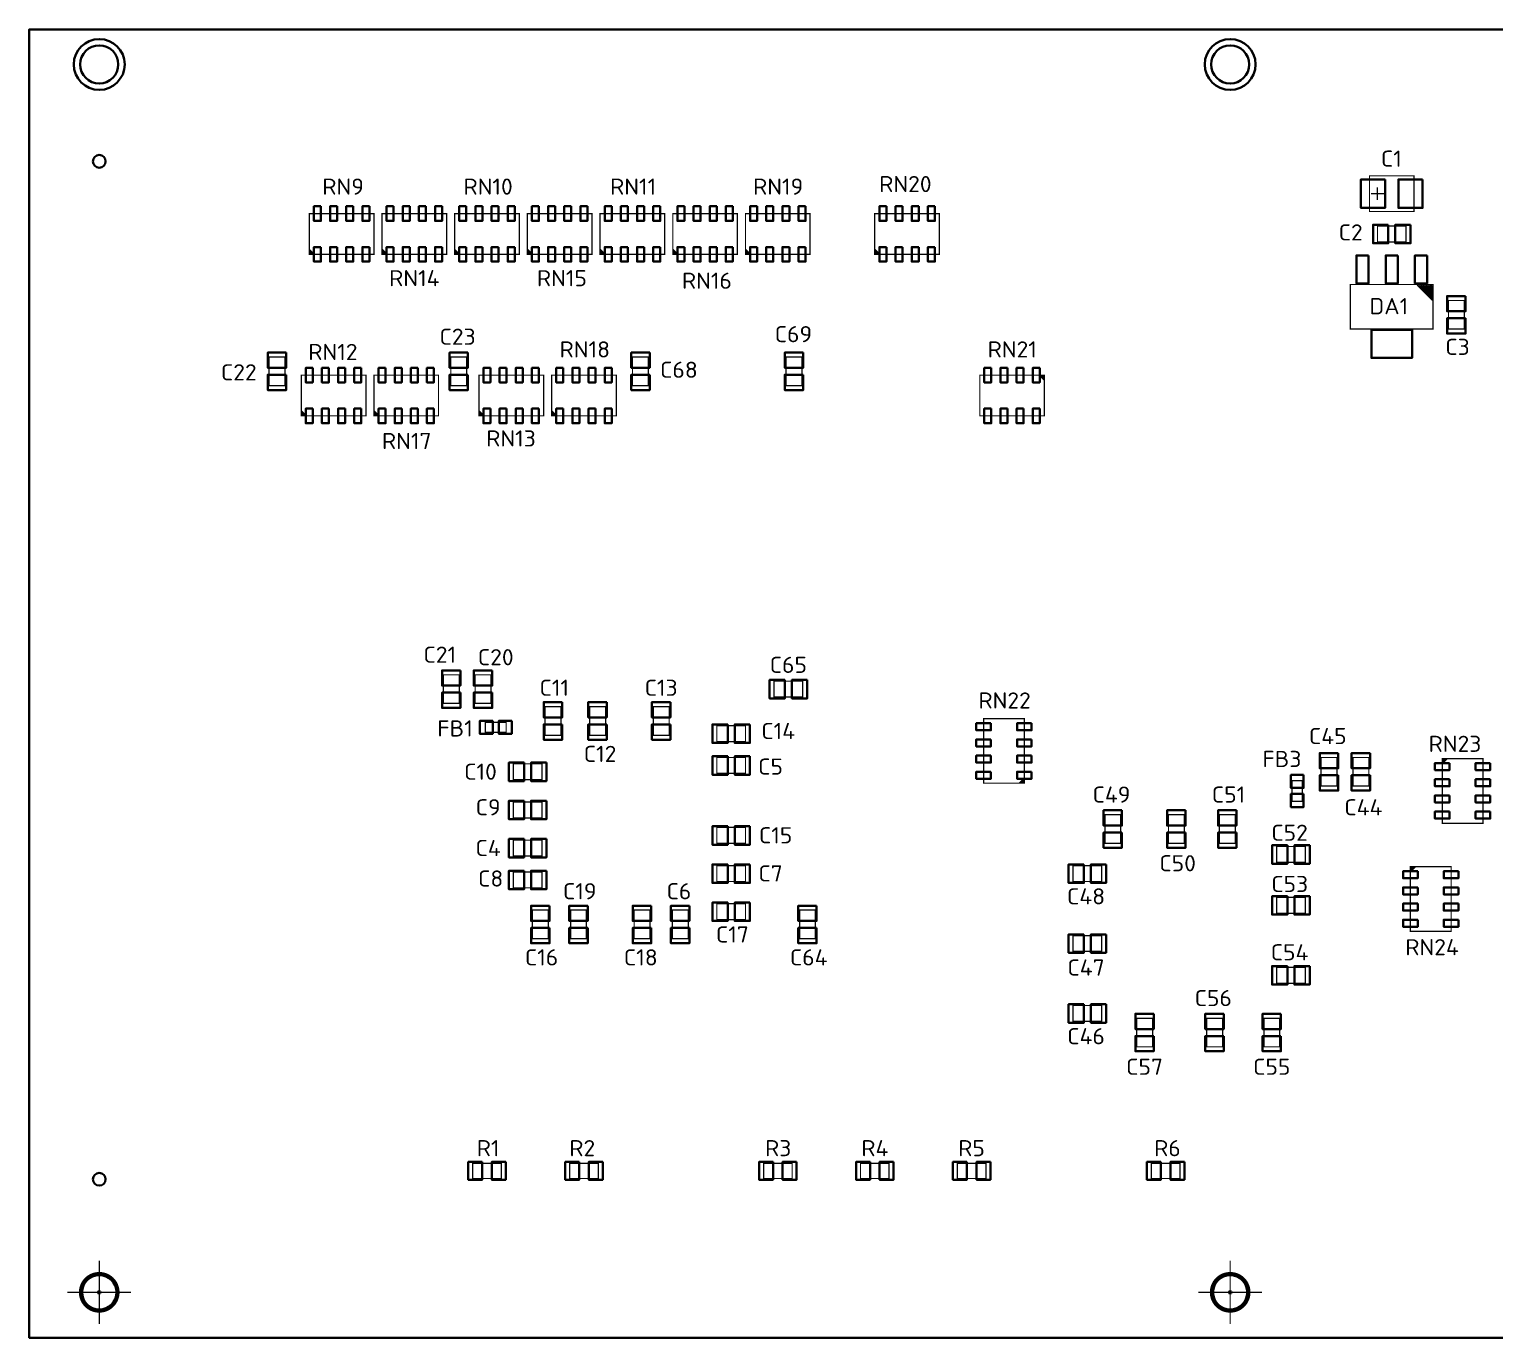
# Model space of a CAD drawing. Header units: millimetres. Extents: x 1127 to 1496, y -2533 to -2276.
# Drawn here: x 1234.4 to 1349.6, y -2533.2 to -2430.3 of the extents above; entities that cross this region are included whole.
import ezdxf
from ezdxf.enums import TextEntityAlignment as Align

# ---------------------------------------------------------------- set-up
doc = ezdxf.new("R2010")
doc.units = ezdxf.units.MM
doc.layers.get('0').update_dxf_attribs({"color": 250})
doc.layers.add('BOARD', color=173, linetype='Continuous', lineweight=35)
doc.layers.add('BOTTOM', color=7, linetype='Continuous', lineweight=35)
doc.styles.get("Standard").update_dxf_attribs({"font": 'txt.shx'})

# ---------------------------------------------------------------- blocks, each defined once
blk = doc.blocks.new('FIGURE_CIRCLE')
blk.add_circle((0, 0), 0.5)
blk = doc.blocks.new('FIGURE_SQUARE')
blk.add_lwpolyline([(-0.5, -0.5), (-0.5, 0.5), (0.5, 0.5), (0.5, -0.5)], close=True)

msp = doc.modelspace()

# ---------------------------------------------------------------- linework, layer by layer
at = {"layer": 'BOARD'}
msp.add_lwpolyline([(1467.65, -2430.31), (1234.4, -2430.31), (1234.4, -2533.18), (1467.65, -2533.18)], close=True, dxfattribs=at)
at = {"layer": 'BOTTOM', "const_width": 0.1}
for points in [[(1343.25, -2441.83), (1343.25, -2444.63), (1339.75, -2444.63), (1339.75, -2441.83), (1343.25, -2441.83)], [(1340.37, -2442.72), (1340.37, -2443.74)], [(1339.87, -2443.23), (1340.88, -2443.23)], [(1256.41, -2444.8), (1261.49, -2444.8), (1261.49, -2448), (1256.41, -2448), (1256.41, -2444.8)], [(1262.13, -2444.8), (1267.21, -2444.8), (1267.21, -2448), (1262.13, -2448), (1262.13, -2444.8)], [(1267.84, -2444.8), (1272.92, -2444.8), (1272.92, -2448), (1267.84, -2448), (1267.84, -2444.8)], [(1273.56, -2444.8), (1278.64, -2444.8), (1278.64, -2448), (1273.56, -2448), (1273.56, -2444.8)], [(1279.27, -2444.8), (1284.35, -2444.8), (1284.35, -2448), (1279.27, -2448), (1279.27, -2444.8)], [(1284.99, -2444.8), (1290.07, -2444.8), (1290.07, -2448), (1284.99, -2448), (1284.99, -2444.8)], [(1290.7, -2444.8), (1295.78, -2444.8), (1295.78, -2448), (1290.7, -2448), (1290.7, -2444.8)], [(1300.86, -2444.8), (1305.94, -2444.8), (1305.94, -2448), (1300.86, -2448), (1300.86, -2444.8)], [(1342.63, -2445.78), (1342.63, -2447.03), (1340.38, -2447.03), (1340.38, -2445.78), (1342.63, -2445.78)], [(1256.81, -2448), (1256.41, -2447.6)], [(1256.71, -2448), (1256.41, -2447.7)], [(1256.61, -2448), (1256.41, -2447.8)], [(1262.53, -2448), (1262.13, -2447.6)], [(1262.43, -2448), (1262.13, -2447.7)], [(1262.33, -2448), (1262.13, -2447.8)], [(1268.24, -2448), (1267.84, -2447.6)], [(1268.14, -2448), (1267.84, -2447.7)], [(1268.04, -2448), (1267.84, -2447.8)], [(1273.96, -2448), (1273.56, -2447.6)], [(1273.86, -2448), (1273.56, -2447.7)], [(1273.76, -2448), (1273.56, -2447.8)], [(1279.67, -2448), (1279.27, -2447.6)], [(1279.57, -2448), (1279.27, -2447.7)], [(1279.47, -2448), (1279.27, -2447.8)], [(1285.39, -2448), (1284.99, -2447.6)], [(1285.29, -2448), (1284.99, -2447.7)], [(1285.19, -2448), (1284.99, -2447.8)], [(1291.1, -2448), (1290.7, -2447.6)], [(1291, -2448), (1290.7, -2447.7)], [(1290.9, -2448), (1290.7, -2447.8)], [(1301.26, -2448), (1300.86, -2447.6)], [(1301.16, -2448), (1300.86, -2447.7)], [(1301.06, -2448), (1300.86, -2447.8)], [(1256.51, -2448), (1256.41, -2447.9)], [(1262.23, -2448), (1262.13, -2447.9)], [(1267.94, -2448), (1267.84, -2447.9)], [(1273.66, -2448), (1273.56, -2447.9)], [(1279.37, -2448), (1279.27, -2447.9)], [(1285.09, -2448), (1284.99, -2447.9)], [(1290.8, -2448), (1290.7, -2447.9)], [(1300.96, -2448), (1300.86, -2447.9)], [(1344.75, -2453.87), (1338.25, -2453.87), (1338.25, -2450.37), (1344.75, -2450.37), (1344.75, -2453.87)], [(1343.5, -2450.42), (1344.7, -2451.62)], [(1344.7, -2451.52), (1343.6, -2450.42)], [(1343.7, -2450.42), (1344.7, -2451.42)], [(1343.8, -2450.42), (1344.7, -2451.32)], [(1344.7, -2451.22), (1343.9, -2450.42)], [(1344, -2450.42), (1344.7, -2451.12)], [(1344.7, -2451.02), (1344.1, -2450.42)], [(1344.2, -2450.42), (1344.7, -2450.92)], [(1344.7, -2450.82), (1344.3, -2450.42)], [(1344.4, -2450.42), (1344.7, -2450.72)], [(1344.5, -2450.42), (1344.7, -2450.62)], [(1344.6, -2450.42), (1344.7, -2450.52)], [(1345.96, -2451.63), (1347.21, -2451.63), (1347.21, -2453.88), (1345.96, -2453.88), (1345.96, -2451.63)], [(1253.25, -2456.07), (1254.5, -2456.07), (1254.5, -2458.32), (1253.25, -2458.32), (1253.25, -2456.07)], [(1267.54, -2456.07), (1268.79, -2456.07), (1268.79, -2458.32), (1267.54, -2458.32), (1267.54, -2456.07)], [(1281.82, -2456.07), (1283.07, -2456.07), (1283.07, -2458.32), (1281.82, -2458.32), (1281.82, -2456.07)], [(1293.89, -2456.07), (1295.14, -2456.07), (1295.14, -2458.32), (1293.89, -2458.32), (1293.89, -2456.07)], [(1255.78, -2457.5), (1260.86, -2457.5), (1260.86, -2460.7), (1255.78, -2460.7), (1255.78, -2457.5)], [(1261.49, -2457.5), (1266.57, -2457.5), (1266.57, -2460.7), (1261.49, -2460.7), (1261.49, -2457.5)], [(1269.75, -2457.5), (1274.83, -2457.5), (1274.83, -2460.7), (1269.75, -2460.7), (1269.75, -2457.5)], [(1275.46, -2457.5), (1280.54, -2457.5), (1280.54, -2460.7), (1275.46, -2460.7), (1275.46, -2457.5)], [(1314.2, -2460.7), (1309.12, -2460.7), (1309.12, -2457.5), (1314.2, -2457.5), (1314.2, -2460.7)], [(1313.8, -2457.5), (1314.2, -2457.9)], [(1313.9, -2457.5), (1314.2, -2457.8)], [(1314, -2457.5), (1314.2, -2457.7)], [(1314.1, -2457.5), (1314.2, -2457.6)], [(1256.18, -2460.7), (1255.78, -2460.3)], [(1256.08, -2460.7), (1255.78, -2460.4)], [(1261.89, -2460.7), (1261.49, -2460.3)], [(1261.79, -2460.7), (1261.49, -2460.4)], [(1270.15, -2460.7), (1269.75, -2460.3)], [(1270.05, -2460.7), (1269.75, -2460.4)], [(1275.86, -2460.7), (1275.46, -2460.3)], [(1275.76, -2460.7), (1275.46, -2460.4)], [(1255.98, -2460.7), (1255.78, -2460.5)], [(1255.88, -2460.7), (1255.78, -2460.6)], [(1261.69, -2460.7), (1261.49, -2460.5)], [(1261.59, -2460.7), (1261.49, -2460.6)], [(1269.95, -2460.7), (1269.75, -2460.5)], [(1269.85, -2460.7), (1269.75, -2460.6)], [(1275.66, -2460.7), (1275.46, -2460.5)], [(1275.56, -2460.7), (1275.46, -2460.6)], [(1266.95, -2481.06), (1268.2, -2481.06), (1268.2, -2483.31), (1266.95, -2483.31), (1266.95, -2481.06)], [(1269.45, -2481.06), (1270.7, -2481.06), (1270.7, -2483.31), (1269.45, -2483.31), (1269.45, -2481.06)], [(1295.2, -2481.56), (1295.2, -2482.81), (1292.95, -2482.81), (1292.95, -2481.56), (1295.2, -2481.56)], [(1276.2, -2485.81), (1274.95, -2485.81), (1274.95, -2483.56), (1276.2, -2483.56), (1276.2, -2485.81)], [(1279.7, -2485.81), (1278.45, -2485.81), (1278.45, -2483.56), (1279.7, -2483.56), (1279.7, -2485.81)], [(1284.7, -2485.81), (1283.45, -2485.81), (1283.45, -2483.56), (1284.7, -2483.56), (1284.7, -2485.81)], [(1309.42, -2489.58), (1309.42, -2484.5), (1312.62, -2484.5), (1312.62, -2489.58), (1309.42, -2489.58)], [(1270.26, -2485.59), (1270.26, -2484.79), (1271.89, -2484.79), (1271.89, -2485.59), (1270.26, -2485.59)], [(1288.45, -2486.31), (1288.45, -2485.06), (1290.7, -2485.06), (1290.7, -2486.31), (1288.45, -2486.31)], [(1274.7, -2488.06), (1274.7, -2489.31), (1272.45, -2489.31), (1272.45, -2488.06), (1274.7, -2488.06)], [(1288.45, -2488.81), (1288.45, -2487.56), (1290.7, -2487.56), (1290.7, -2488.81), (1288.45, -2488.81)], [(1337.2, -2489.81), (1335.95, -2489.81), (1335.95, -2487.56), (1337.2, -2487.56), (1337.2, -2489.81)], [(1339.7, -2489.81), (1338.45, -2489.81), (1338.45, -2487.56), (1339.7, -2487.56), (1339.7, -2489.81)], [(1348.67, -2487.65), (1348.67, -2492.73), (1345.47, -2492.73), (1345.47, -2487.65), (1348.67, -2487.65)], [(1345.47, -2487.75), (1345.57, -2487.65)], [(1345.47, -2487.85), (1345.67, -2487.65)], [(1345.47, -2487.95), (1345.77, -2487.65)], [(1345.47, -2488.05), (1345.87, -2487.65)], [(1312.62, -2489.18), (1312.22, -2489.58)], [(1312.62, -2489.28), (1312.32, -2489.58)], [(1312.62, -2489.38), (1312.42, -2489.58)], [(1312.62, -2489.48), (1312.52, -2489.58)], [(1334.47, -2491), (1333.67, -2491), (1333.67, -2489.38), (1334.47, -2489.38), (1334.47, -2491)], [(1274.7, -2491.06), (1274.7, -2492.31), (1272.45, -2492.31), (1272.45, -2491.06), (1274.7, -2491.06)], [(1320.2, -2494.31), (1318.95, -2494.31), (1318.95, -2492.06), (1320.2, -2492.06), (1320.2, -2494.31)], [(1325.2, -2494.31), (1323.95, -2494.31), (1323.95, -2492.06), (1325.2, -2492.06), (1325.2, -2494.31)], [(1329.2, -2494.31), (1327.95, -2494.31), (1327.95, -2492.06), (1329.2, -2492.06), (1329.2, -2494.31)], [(1288.45, -2494.31), (1288.45, -2493.06), (1290.7, -2493.06), (1290.7, -2494.31), (1288.45, -2494.31)], [(1274.7, -2494.06), (1274.7, -2495.31), (1272.45, -2495.31), (1272.45, -2494.06), (1274.7, -2494.06)], [(1332.45, -2495.81), (1332.45, -2494.56), (1334.7, -2494.56), (1334.7, -2495.81), (1332.45, -2495.81)], [(1288.45, -2497.31), (1288.45, -2496.06), (1290.7, -2496.06), (1290.7, -2497.31), (1288.45, -2497.31)], [(1318.7, -2496.06), (1318.7, -2497.31), (1316.45, -2497.31), (1316.45, -2496.06), (1318.7, -2496.06)], [(1346.17, -2496.15), (1346.17, -2501.23), (1342.97, -2501.23), (1342.97, -2496.15), (1346.17, -2496.15)], [(1342.97, -2496.25), (1343.07, -2496.15)], [(1342.97, -2496.35), (1343.17, -2496.15)], [(1342.97, -2496.45), (1343.27, -2496.15)], [(1342.97, -2496.55), (1343.37, -2496.15)], [(1274.7, -2496.56), (1274.7, -2497.81), (1272.45, -2497.81), (1272.45, -2496.56), (1274.7, -2496.56)], [(1273.95, -2499.56), (1275.2, -2499.56), (1275.2, -2501.81), (1273.95, -2501.81), (1273.95, -2499.56)], [(1276.95, -2499.56), (1278.2, -2499.56), (1278.2, -2501.81), (1276.95, -2501.81), (1276.95, -2499.56)], [(1281.95, -2499.56), (1283.2, -2499.56), (1283.2, -2501.81), (1281.95, -2501.81), (1281.95, -2499.56)], [(1284.95, -2499.56), (1286.2, -2499.56), (1286.2, -2501.81), (1284.95, -2501.81), (1284.95, -2499.56)], [(1288.45, -2500.31), (1288.45, -2499.06), (1290.7, -2499.06), (1290.7, -2500.31), (1288.45, -2500.31)], [(1294.95, -2499.56), (1296.2, -2499.56), (1296.2, -2501.81), (1294.95, -2501.81), (1294.95, -2499.56)], [(1332.45, -2499.81), (1332.45, -2498.56), (1334.7, -2498.56), (1334.7, -2499.81), (1332.45, -2499.81)], [(1318.7, -2501.56), (1318.7, -2502.81), (1316.45, -2502.81), (1316.45, -2501.56), (1318.7, -2501.56)], [(1332.45, -2505.31), (1332.45, -2504.06), (1334.7, -2504.06), (1334.7, -2505.31), (1332.45, -2505.31)], [(1318.7, -2507.06), (1318.7, -2508.31), (1316.45, -2508.31), (1316.45, -2507.06), (1318.7, -2507.06)], [(1321.45, -2508.06), (1322.7, -2508.06), (1322.7, -2510.31), (1321.45, -2510.31), (1321.45, -2508.06)], [(1326.95, -2508.06), (1328.2, -2508.06), (1328.2, -2510.31), (1326.95, -2510.31), (1326.95, -2508.06)], [(1331.45, -2508.06), (1332.7, -2508.06), (1332.7, -2510.31), (1331.45, -2510.31), (1331.45, -2508.06)], [(1271.51, -2519.46), (1271.51, -2520.66), (1269.26, -2520.66), (1269.26, -2519.46), (1271.51, -2519.46)], [(1279.13, -2519.46), (1279.13, -2520.66), (1276.88, -2520.66), (1276.88, -2519.46), (1279.13, -2519.46)], [(1294.37, -2519.46), (1294.37, -2520.66), (1292.12, -2520.66), (1292.12, -2519.46), (1294.37, -2519.46)], [(1301.99, -2519.46), (1301.99, -2520.66), (1299.74, -2520.66), (1299.74, -2519.46), (1301.99, -2519.46)], [(1309.61, -2519.46), (1309.61, -2520.66), (1307.36, -2520.66), (1307.36, -2519.46), (1309.61, -2519.46)], [(1324.85, -2519.46), (1324.85, -2520.66), (1322.6, -2520.66), (1322.6, -2519.46), (1324.85, -2519.46)], [(1239.9, -2527.11), (1239.9, -2532.11)], [(1328.8, -2527.11), (1328.8, -2532.11)], [(1237.4, -2529.61), (1242.4, -2529.61)], [(1326.3, -2529.61), (1331.3, -2529.61)]]:
    msp.add_lwpolyline(points, dxfattribs=at)
at = {"layer": 'BOTTOM', "const_width": 0.2}
for points in [[(1239.9, -2531.11, -1), (1239.9, -2528.11, -1), (1239.9, -2531.11)], [(1328.8, -2531.11, -1), (1328.8, -2528.11, -1), (1328.8, -2531.11)]]:
    msp.add_lwpolyline(points, format="xyb", dxfattribs=at)

# ---------------------------------------------------------------- block references
at = {"layer": 'BOTTOM'}
for name, p, xscale, yscale, rotation in [('FIGURE_CIRCLE', (1239.9, -2433.07), -4, 4, 89.99999999999997), ('FIGURE_CIRCLE', (1239.9, -2433.07), -3, 3, 89.99999999999997), ('FIGURE_CIRCLE', (1328.8, -2433.07), -4, 4, 89.99999999999999), ('FIGURE_CIRCLE', (1328.8, -2433.07), -3, 3, 89.99999999999999), ('FIGURE_SQUARE', (1340.03, -2443.23), -2.25, 1.9, 89.99999999999999), ('FIGURE_SQUARE', (1342.98, -2443.23), -2.25, 1.9, 89.99999999999999), ('FIGURE_SQUARE', (1257.05, -2444.8), -1.15, 0.5499999999999999, 89.99999999999999), ('FIGURE_SQUARE', (1258.32, -2444.8), -1.15, 0.5499999999999999, 89.99999999999999), ('FIGURE_SQUARE', (1259.59, -2444.8), -1.15, 0.5499999999999999, 89.99999999999999), ('FIGURE_SQUARE', (1260.86, -2444.8), -1.15, 0.5499999999999999, 89.99999999999999), ('FIGURE_SQUARE', (1262.76, -2444.8), -1.15, 0.5499999999999999, 89.99999999999999), ('FIGURE_SQUARE', (1264.03, -2444.8), -1.15, 0.5499999999999999, 89.99999999999999), ('FIGURE_SQUARE', (1265.3, -2444.8), -1.15, 0.5499999999999999, 89.99999999999999), ('FIGURE_SQUARE', (1266.57, -2444.8), -1.15, 0.5499999999999999, 89.99999999999999), ('FIGURE_SQUARE', (1268.48, -2444.8), -1.15, 0.5499999999999999, 89.99999999999999), ('FIGURE_SQUARE', (1269.75, -2444.8), -1.15, 0.5499999999999999, 89.99999999999999), ('FIGURE_SQUARE', (1271.02, -2444.8), -1.15, 0.5499999999999999, 89.99999999999999), ('FIGURE_SQUARE', (1272.29, -2444.8), -1.15, 0.5499999999999999, 89.99999999999999), ('FIGURE_SQUARE', (1274.19, -2444.8), -1.15, 0.5499999999999999, 89.99999999999999), ('FIGURE_SQUARE', (1275.46, -2444.8), -1.15, 0.5499999999999999, 89.99999999999999), ('FIGURE_SQUARE', (1276.73, -2444.8), -1.15, 0.5499999999999999, 89.99999999999999), ('FIGURE_SQUARE', (1278, -2444.8), -1.15, 0.5499999999999999, 89.99999999999999), ('FIGURE_SQUARE', (1279.91, -2444.8), -1.15, 0.5499999999999999, 89.99999999999999), ('FIGURE_SQUARE', (1281.18, -2444.8), -1.15, 0.5499999999999999, 89.99999999999999), ('FIGURE_SQUARE', (1282.45, -2444.8), -1.15, 0.5499999999999999, 89.99999999999999), ('FIGURE_SQUARE', (1283.72, -2444.8), -1.15, 0.5499999999999999, 89.99999999999999), ('FIGURE_SQUARE', (1285.62, -2444.8), -1.15, 0.5499999999999999, 89.99999999999999), ('FIGURE_SQUARE', (1286.89, -2444.8), -1.15, 0.5499999999999999, 89.99999999999999), ('FIGURE_SQUARE', (1288.16, -2444.8), -1.15, 0.5499999999999999, 89.99999999999999), ('FIGURE_SQUARE', (1289.43, -2444.8), -1.15, 0.5499999999999999, 89.99999999999999), ('FIGURE_SQUARE', (1291.34, -2444.8), -1.15, 0.5499999999999999, 89.99999999999999), ('FIGURE_SQUARE', (1292.61, -2444.8), -1.15, 0.5499999999999999, 89.99999999999999), ('FIGURE_SQUARE', (1293.88, -2444.8), -1.15, 0.5499999999999999, 89.99999999999999), ('FIGURE_SQUARE', (1295.15, -2444.8), -1.15, 0.5499999999999999, 89.99999999999999), ('FIGURE_SQUARE', (1301.5, -2444.8), -1.15, 0.5499999999999999, 89.99999999999999), ('FIGURE_SQUARE', (1302.77, -2444.8), -1.15, 0.5499999999999999, 89.99999999999999), ('FIGURE_SQUARE', (1304.04, -2444.8), -1.15, 0.5499999999999999, 89.99999999999999), ('FIGURE_SQUARE', (1305.31, -2444.8), -1.15, 0.5499999999999999, 89.99999999999999), ('FIGURE_SQUARE', (1340.63, -2446.4), -1.45, 1.2, 89.99999999999999), ('FIGURE_SQUARE', (1342.38, -2446.4), -1.45, 1.2, 89.99999999999999), ('FIGURE_SQUARE', (1257.05, -2448), -1.15, 0.5499999999999999, 89.99999999999999), ('FIGURE_SQUARE', (1258.32, -2448), -1.15, 0.5499999999999999, 89.99999999999999), ('FIGURE_SQUARE', (1259.59, -2448), -1.15, 0.5499999999999999, 89.99999999999999), ('FIGURE_SQUARE', (1260.86, -2448), -1.15, 0.5499999999999999, 89.99999999999999), ('FIGURE_SQUARE', (1262.76, -2448), -1.15, 0.5499999999999999, 89.99999999999999), ('FIGURE_SQUARE', (1264.03, -2448), -1.15, 0.5499999999999999, 89.99999999999999), ('FIGURE_SQUARE', (1265.3, -2448), -1.15, 0.5499999999999999, 89.99999999999999), ('FIGURE_SQUARE', (1266.57, -2448), -1.15, 0.5499999999999999, 89.99999999999999), ('FIGURE_SQUARE', (1268.48, -2448), -1.15, 0.5499999999999999, 89.99999999999999), ('FIGURE_SQUARE', (1269.75, -2448), -1.15, 0.5499999999999999, 89.99999999999999), ('FIGURE_SQUARE', (1271.02, -2448), -1.15, 0.5499999999999999, 89.99999999999999), ('FIGURE_SQUARE', (1272.29, -2448), -1.15, 0.5499999999999999, 89.99999999999999), ('FIGURE_SQUARE', (1274.19, -2448), -1.15, 0.5499999999999999, 89.99999999999999), ('FIGURE_SQUARE', (1275.46, -2448), -1.15, 0.5499999999999999, 89.99999999999999), ('FIGURE_SQUARE', (1276.73, -2448), -1.15, 0.5499999999999999, 89.99999999999999), ('FIGURE_SQUARE', (1278, -2448), -1.15, 0.5499999999999999, 89.99999999999999), ('FIGURE_SQUARE', (1279.91, -2448), -1.15, 0.5499999999999999, 89.99999999999999), ('FIGURE_SQUARE', (1281.18, -2448), -1.15, 0.5499999999999999, 89.99999999999999), ('FIGURE_SQUARE', (1282.45, -2448), -1.15, 0.5499999999999999, 89.99999999999999), ('FIGURE_SQUARE', (1283.72, -2448), -1.15, 0.5499999999999999, 89.99999999999999), ('FIGURE_SQUARE', (1285.62, -2448), -1.15, 0.5499999999999999, 89.99999999999999), ('FIGURE_SQUARE', (1286.89, -2448), -1.15, 0.5499999999999999, 89.99999999999999), ('FIGURE_SQUARE', (1288.16, -2448), -1.15, 0.5499999999999999, 89.99999999999999), ('FIGURE_SQUARE', (1289.43, -2448), -1.15, 0.5499999999999999, 89.99999999999999), ('FIGURE_SQUARE', (1291.34, -2448), -1.15, 0.5499999999999999, 89.99999999999999), ('FIGURE_SQUARE', (1292.61, -2448), -1.15, 0.5499999999999999, 89.99999999999999), ('FIGURE_SQUARE', (1293.88, -2448), -1.15, 0.5499999999999999, 89.99999999999999), ('FIGURE_SQUARE', (1295.15, -2448), -1.15, 0.5499999999999999, 89.99999999999999), ('FIGURE_SQUARE', (1301.5, -2448), -1.15, 0.5499999999999999, 89.99999999999999), ('FIGURE_SQUARE', (1302.77, -2448), -1.15, 0.5499999999999999, 89.99999999999999), ('FIGURE_SQUARE', (1304.04, -2448), -1.15, 0.5499999999999999, 89.99999999999999), ('FIGURE_SQUARE', (1305.31, -2448), -1.15, 0.5499999999999999, 89.99999999999999), ('FIGURE_SQUARE', (1339.2, -2449.19), -2.2, 0.9499999999999998, 89.99999999999999), ('FIGURE_SQUARE', (1341.5, -2449.19), -2.2, 0.9499999999999998, 89.99999999999999), ('FIGURE_SQUARE', (1343.8, -2449.19), -2.2, 0.9499999999999998, 89.99999999999999), ('FIGURE_SQUARE', (1346.58, -2451.88), -1.2, 1.45, 89.99999999999999), ('FIGURE_SQUARE', (1346.58, -2453.63), -1.2, 1.45, 89.99999999999999), ('FIGURE_SQUARE', (1341.5, -2455.04), -2.2, 3.2, 89.99999999999999), ('FIGURE_SQUARE', (1253.87, -2456.32), -1.2, 1.45, 89.99999999999999), ('FIGURE_SQUARE', (1268.16, -2456.32), -1.2, 1.45, 89.99999999999999), ('FIGURE_SQUARE', (1282.45, -2456.32), -1.2, 1.45, 89.99999999999999), ('FIGURE_SQUARE', (1294.51, -2456.32), -1.2, 1.45, 89.99999999999999), ('FIGURE_SQUARE', (1256.41, -2457.5), -1.15, 0.5499999999999999, 89.99999999999999), ('FIGURE_SQUARE', (1257.68, -2457.5), -1.15, 0.5499999999999999, 89.99999999999999), ('FIGURE_SQUARE', (1258.95, -2457.5), -1.15, 0.5499999999999999, 89.99999999999999), ('FIGURE_SQUARE', (1260.22, -2457.5), -1.15, 0.5499999999999999, 89.99999999999999), ('FIGURE_SQUARE', (1262.13, -2457.5), -1.15, 0.5499999999999999, 89.99999999999999), ('FIGURE_SQUARE', (1263.4, -2457.5), -1.15, 0.5499999999999999, 89.99999999999999), ('FIGURE_SQUARE', (1264.67, -2457.5), -1.15, 0.5499999999999999, 89.99999999999999), ('FIGURE_SQUARE', (1265.94, -2457.5), -1.15, 0.5499999999999999, 89.99999999999999), ('FIGURE_SQUARE', (1270.38, -2457.5), -1.15, 0.5499999999999999, 89.99999999999999), ('FIGURE_SQUARE', (1271.65, -2457.5), -1.15, 0.5499999999999999, 89.99999999999999), ('FIGURE_SQUARE', (1272.92, -2457.5), -1.15, 0.5499999999999999, 89.99999999999999), ('FIGURE_SQUARE', (1274.19, -2457.5), -1.15, 0.5499999999999999, 89.99999999999999), ('FIGURE_SQUARE', (1276.1, -2457.5), -1.15, 0.5499999999999999, 89.99999999999999), ('FIGURE_SQUARE', (1277.37, -2457.5), -1.15, 0.5499999999999999, 89.99999999999999), ('FIGURE_SQUARE', (1278.64, -2457.5), -1.15, 0.5499999999999999, 89.99999999999999), ('FIGURE_SQUARE', (1279.91, -2457.5), -1.15, 0.5499999999999999, 89.99999999999999), ('FIGURE_SQUARE', (1309.75, -2457.5), -1.15, 0.5499999999999999, 89.99999999999999), ('FIGURE_SQUARE', (1311.02, -2457.5), -1.15, 0.5499999999999999, 89.99999999999999), ('FIGURE_SQUARE', (1312.29, -2457.5), -1.15, 0.5499999999999999, 89.99999999999999), ('FIGURE_SQUARE', (1313.56, -2457.5), -1.15, 0.5499999999999999, 89.99999999999999), ('FIGURE_SQUARE', (1253.87, -2458.07), -1.2, 1.45, 89.99999999999999), ('FIGURE_SQUARE', (1268.16, -2458.07), -1.2, 1.45, 89.99999999999999), ('FIGURE_SQUARE', (1282.45, -2458.07), -1.2, 1.45, 89.99999999999999), ('FIGURE_SQUARE', (1294.51, -2458.07), -1.2, 1.45, 89.99999999999999), ('FIGURE_SQUARE', (1256.41, -2460.7), -1.15, 0.5499999999999999, 89.99999999999999), ('FIGURE_SQUARE', (1257.68, -2460.7), -1.15, 0.5499999999999999, 89.99999999999999), ('FIGURE_SQUARE', (1258.95, -2460.7), -1.15, 0.5499999999999999, 89.99999999999999), ('FIGURE_SQUARE', (1260.22, -2460.7), -1.15, 0.5499999999999999, 89.99999999999999), ('FIGURE_SQUARE', (1262.13, -2460.7), -1.15, 0.5499999999999999, 89.99999999999999), ('FIGURE_SQUARE', (1263.4, -2460.7), -1.15, 0.5499999999999999, 89.99999999999999), ('FIGURE_SQUARE', (1264.67, -2460.7), -1.15, 0.5499999999999999, 89.99999999999999), ('FIGURE_SQUARE', (1265.94, -2460.7), -1.15, 0.5499999999999999, 89.99999999999999), ('FIGURE_SQUARE', (1270.38, -2460.7), -1.15, 0.5499999999999999, 89.99999999999999), ('FIGURE_SQUARE', (1271.65, -2460.7), -1.15, 0.5499999999999999, 89.99999999999999), ('FIGURE_SQUARE', (1272.92, -2460.7), -1.15, 0.5499999999999999, 89.99999999999999), ('FIGURE_SQUARE', (1274.19, -2460.7), -1.15, 0.5499999999999999, 89.99999999999999), ('FIGURE_SQUARE', (1276.1, -2460.7), -1.15, 0.5499999999999999, 89.99999999999999), ('FIGURE_SQUARE', (1277.37, -2460.7), -1.15, 0.5499999999999999, 89.99999999999999), ('FIGURE_SQUARE', (1278.64, -2460.7), -1.15, 0.5499999999999999, 89.99999999999999), ('FIGURE_SQUARE', (1279.91, -2460.7), -1.15, 0.5499999999999999, 89.99999999999999), ('FIGURE_SQUARE', (1309.75, -2460.7), -1.15, 0.5499999999999999, 89.99999999999999), ('FIGURE_SQUARE', (1311.02, -2460.7), -1.15, 0.5499999999999999, 89.99999999999999), ('FIGURE_SQUARE', (1312.29, -2460.7), -1.15, 0.5499999999999999, 89.99999999999999), ('FIGURE_SQUARE', (1313.56, -2460.7), -1.15, 0.5499999999999999, 89.99999999999999), ('FIGURE_SQUARE', (1267.57, -2481.31), -1.2, 1.45, 89.99999999999999), ('FIGURE_SQUARE', (1270.07, -2481.31), -1.2, 1.45, 89.99999999999999), ('FIGURE_SQUARE', (1293.2, -2482.19), -1.45, 1.2, 89.99999999999999), ('FIGURE_SQUARE', (1294.95, -2482.19), -1.45, 1.2, 89.99999999999999), ('FIGURE_SQUARE', (1267.57, -2483.06), -1.2, 1.45, 89.99999999999999), ('FIGURE_SQUARE', (1270.07, -2483.06), -1.2, 1.45, 89.99999999999999), ('FIGURE_SQUARE', (1275.57, -2483.81), -1.2, 1.45, 89.99999999999999), ('FIGURE_SQUARE', (1279.07, -2483.81), -1.2, 1.45, 89.99999999999999), ('FIGURE_SQUARE', (1284.07, -2483.81), -1.2, 1.45, 89.99999999999999), ('FIGURE_SQUARE', (1270.32, -2485.19), -1, 1.025, 89.99999999999999), ('FIGURE_SQUARE', (1271.82, -2485.19), -1, 1.025, 89.99999999999999), ('FIGURE_SQUARE', (1275.57, -2485.56), -1.2, 1.45, 89.99999999999999), ('FIGURE_SQUARE', (1279.07, -2485.56), -1.2, 1.45, 89.99999999999999), ('FIGURE_SQUARE', (1284.07, -2485.56), -1.2, 1.45, 89.99999999999999), ('FIGURE_SQUARE', (1288.7, -2485.69), -1.45, 1.2, 89.99999999999999), ('FIGURE_SQUARE', (1290.45, -2485.69), -1.45, 1.2, 89.99999999999999), ('FIGURE_SQUARE', (1309.42, -2485.14), -0.5499999999999999, 1.15, 89.99999999999999), ('FIGURE_SQUARE', (1312.62, -2485.14), -0.5499999999999999, 1.15, 89.99999999999999), ('FIGURE_SQUARE', (1309.42, -2486.41), -0.5499999999999999, 1.15, 89.99999999999999), ('FIGURE_SQUARE', (1312.62, -2486.41), -0.5499999999999999, 1.15, 89.99999999999999), ('FIGURE_SQUARE', (1272.7, -2488.69), -1.45, 1.2, 89.99999999999999), ('FIGURE_SQUARE', (1274.45, -2488.69), -1.45, 1.2, 89.99999999999999), ('FIGURE_SQUARE', (1288.7, -2488.19), -1.45, 1.2, 89.99999999999999), ('FIGURE_SQUARE', (1290.45, -2488.19), -1.45, 1.2, 89.99999999999999), ('FIGURE_SQUARE', (1309.42, -2487.68), -0.5499999999999999, 1.15, 89.99999999999999), ('FIGURE_SQUARE', (1312.62, -2487.68), -0.5499999999999999, 1.15, 89.99999999999999), ('FIGURE_SQUARE', (1336.57, -2487.81), -1.2, 1.45, 89.99999999999999), ('FIGURE_SQUARE', (1339.07, -2487.81), -1.2, 1.45, 89.99999999999999), ('FIGURE_SQUARE', (1345.47, -2488.28), -0.5499999999999999, 1.15, 89.99999999999999), ('FIGURE_SQUARE', (1348.67, -2488.28), -0.5499999999999999, 1.15, 89.99999999999999), ('FIGURE_SQUARE', (1309.42, -2488.95), -0.5499999999999999, 1.15, 89.99999999999999), ('FIGURE_SQUARE', (1312.62, -2488.95), -0.5499999999999999, 1.15, 89.99999999999999), ('FIGURE_SQUARE', (1336.57, -2489.56), -1.2, 1.45, 89.99999999999999), ('FIGURE_SQUARE', (1339.07, -2489.56), -1.2, 1.45, 89.99999999999999), ('FIGURE_SQUARE', (1345.47, -2489.55), -0.5499999999999999, 1.15, 89.99999999999999), ('FIGURE_SQUARE', (1348.67, -2489.55), -0.5499999999999999, 1.15, 89.99999999999999), ('FIGURE_SQUARE', (1272.7, -2491.69), -1.45, 1.2, 89.99999999999999), ('FIGURE_SQUARE', (1274.45, -2491.69), -1.45, 1.2, 89.99999999999999), ('FIGURE_SQUARE', (1345.47, -2490.82), -0.5499999999999999, 1.15, 89.99999999999999), ('FIGURE_SQUARE', (1348.67, -2490.82), -0.5499999999999999, 1.15, 89.99999999999999), ('FIGURE_SQUARE', (1319.57, -2492.31), -1.2, 1.45, 89.99999999999999), ('FIGURE_SQUARE', (1324.57, -2492.31), -1.2, 1.45, 89.99999999999999), ('FIGURE_SQUARE', (1328.57, -2492.31), -1.2, 1.45, 89.99999999999999), ('FIGURE_SQUARE', (1345.47, -2492.09), -0.5499999999999999, 1.15, 89.99999999999999), ('FIGURE_SQUARE', (1348.67, -2492.09), -0.5499999999999999, 1.15, 89.99999999999999), ('FIGURE_SQUARE', (1288.7, -2493.69), -1.45, 1.2, 89.99999999999999), ('FIGURE_SQUARE', (1290.45, -2493.69), -1.45, 1.2, 89.99999999999999), ('FIGURE_SQUARE', (1319.57, -2494.06), -1.2, 1.45, 89.99999999999999), ('FIGURE_SQUARE', (1324.57, -2494.06), -1.2, 1.45, 89.99999999999999), ('FIGURE_SQUARE', (1328.57, -2494.06), -1.2, 1.45, 89.99999999999999), ('FIGURE_SQUARE', (1272.7, -2494.69), -1.45, 1.2, 89.99999999999999), ('FIGURE_SQUARE', (1274.45, -2494.69), -1.45, 1.2, 89.99999999999999), ('FIGURE_SQUARE', (1332.7, -2495.19), -1.45, 1.2, 89.99999999999999), ('FIGURE_SQUARE', (1334.45, -2495.19), -1.45, 1.2, 89.99999999999999), ('FIGURE_SQUARE', (1288.7, -2496.69), -1.45, 1.2, 89.99999999999999), ('FIGURE_SQUARE', (1290.45, -2496.69), -1.45, 1.2, 89.99999999999999), ('FIGURE_SQUARE', (1316.7, -2496.69), -1.45, 1.2, 89.99999999999999), ('FIGURE_SQUARE', (1318.45, -2496.69), -1.45, 1.2, 89.99999999999999), ('FIGURE_SQUARE', (1272.7, -2497.19), -1.45, 1.2, 89.99999999999999), ('FIGURE_SQUARE', (1274.45, -2497.19), -1.45, 1.2, 89.99999999999999), ('FIGURE_SQUARE', (1342.97, -2496.78), -0.5499999999999999, 1.15, 89.99999999999999), ('FIGURE_SQUARE', (1346.17, -2496.78), -0.5499999999999999, 1.15, 89.99999999999999), ('FIGURE_SQUARE', (1342.97, -2498.05), -0.5499999999999999, 1.15, 89.99999999999999), ('FIGURE_SQUARE', (1346.17, -2498.05), -0.5499999999999999, 1.15, 89.99999999999999), ('FIGURE_SQUARE', (1274.57, -2499.81), -1.2, 1.45, 89.99999999999999), ('FIGURE_SQUARE', (1277.57, -2499.81), -1.2, 1.45, 89.99999999999999), ('FIGURE_SQUARE', (1282.57, -2499.81), -1.2, 1.45, 89.99999999999999), ('FIGURE_SQUARE', (1285.57, -2499.81), -1.2, 1.45, 89.99999999999999), ('FIGURE_SQUARE', (1288.7, -2499.69), -1.45, 1.2, 89.99999999999999), ('FIGURE_SQUARE', (1290.45, -2499.69), -1.45, 1.2, 89.99999999999999), ('FIGURE_SQUARE', (1295.57, -2499.81), -1.2, 1.45, 89.99999999999999), ('FIGURE_SQUARE', (1332.7, -2499.19), -1.45, 1.2, 89.99999999999999), ('FIGURE_SQUARE', (1334.45, -2499.19), -1.45, 1.2, 89.99999999999999), ('FIGURE_SQUARE', (1342.97, -2499.32), -0.5499999999999999, 1.15, 89.99999999999999), ('FIGURE_SQUARE', (1346.17, -2499.32), -0.5499999999999999, 1.15, 89.99999999999999), ('FIGURE_SQUARE', (1342.97, -2500.59), -0.5499999999999999, 1.15, 89.99999999999999), ('FIGURE_SQUARE', (1346.17, -2500.59), -0.5499999999999999, 1.15, 89.99999999999999), ('FIGURE_SQUARE', (1274.57, -2501.56), -1.2, 1.45, 89.99999999999999), ('FIGURE_SQUARE', (1277.57, -2501.56), -1.2, 1.45, 89.99999999999999), ('FIGURE_SQUARE', (1282.57, -2501.56), -1.2, 1.45, 89.99999999999999), ('FIGURE_SQUARE', (1285.57, -2501.56), -1.2, 1.45, 89.99999999999999), ('FIGURE_SQUARE', (1295.57, -2501.56), -1.2, 1.45, 89.99999999999999), ('FIGURE_SQUARE', (1316.7, -2502.19), -1.45, 1.2, 89.99999999999999), ('FIGURE_SQUARE', (1318.45, -2502.19), -1.45, 1.2, 89.99999999999999), ('FIGURE_SQUARE', (1332.7, -2504.69), -1.45, 1.2, 89.99999999999999), ('FIGURE_SQUARE', (1334.45, -2504.69), -1.45, 1.2, 89.99999999999999), ('FIGURE_SQUARE', (1316.7, -2507.69), -1.45, 1.2, 89.99999999999999), ('FIGURE_SQUARE', (1318.45, -2507.69), -1.45, 1.2, 89.99999999999999), ('FIGURE_SQUARE', (1322.07, -2508.31), -1.2, 1.45, 89.99999999999999), ('FIGURE_SQUARE', (1327.57, -2508.31), -1.2, 1.45, 89.99999999999999), ('FIGURE_SQUARE', (1332.07, -2508.31), -1.2, 1.45, 89.99999999999999), ('FIGURE_SQUARE', (1322.07, -2510.06), -1.2, 1.45, 89.99999999999999), ('FIGURE_SQUARE', (1327.57, -2510.06), -1.2, 1.45, 89.99999999999999), ('FIGURE_SQUARE', (1332.07, -2510.06), -1.2, 1.45, 89.99999999999999), ('FIGURE_SQUARE', (1269.46, -2520.06), -1.4, 1.1, 89.99999999999999), ('FIGURE_SQUARE', (1271.31, -2520.06), -1.4, 1.1, 89.99999999999999), ('FIGURE_SQUARE', (1277.08, -2520.06), -1.4, 1.1, 89.99999999999999), ('FIGURE_SQUARE', (1278.93, -2520.06), -1.4, 1.1, 89.99999999999999), ('FIGURE_SQUARE', (1292.32, -2520.06), -1.4, 1.1, 89.99999999999999), ('FIGURE_SQUARE', (1294.17, -2520.06), -1.4, 1.1, 89.99999999999999), ('FIGURE_SQUARE', (1299.94, -2520.06), -1.4, 1.1, 89.99999999999999), ('FIGURE_SQUARE', (1301.79, -2520.06), -1.4, 1.1, 89.99999999999999), ('FIGURE_SQUARE', (1307.56, -2520.06), -1.4, 1.1, 89.99999999999999), ('FIGURE_SQUARE', (1309.41, -2520.06), -1.4, 1.1, 89.99999999999999), ('FIGURE_SQUARE', (1322.8, -2520.06), -1.4, 1.1, 89.99999999999999), ('FIGURE_SQUARE', (1324.65, -2520.06), -1.4, 1.1, 89.99999999999999), ('FIGURE_CIRCLE', (1239.9, -2529.61), -2.7, 2.7, 89.99999999999999), ('FIGURE_CIRCLE', (1328.8, -2529.61), -2.7, 2.7, 89.99999999999999), ('FIGURE_CIRCLE', (1239.9, -2529.61), -0.2, 0.2, 89.99999999999999), ('FIGURE_CIRCLE', (1328.8, -2529.61), -0.2, 0.2, 89.99999999999999)]:
    msp.add_blockref(name, p, dxfattribs=dict(at, xscale=xscale, yscale=yscale, rotation=rotation))
at = {"layer": 'BOTTOM', "rotation": 89.99999999999999}
for name, p, xscale in [('FIGURE_CIRCLE', (1239.9, -2440.69), -1), ('FIGURE_SQUARE', (1334.07, -2489.44), -1.025), ('FIGURE_SQUARE', (1334.07, -2490.94), -1.025), ('FIGURE_CIRCLE', (1239.9, -2520.72), -1)]:
    msp.add_blockref(name, p, dxfattribs=dict(at, xscale=xscale))

# ---------------------------------------------------------------- texts
at = {"layer": 'BOTTOM', "width": 1.019685}
for s, p in [('C1', (1341.47, -2441.11)), ('RN20', (1303.27, -2443.11)), ('RN9', (1259.07, -2443.31)), ('RN10', (1270.47, -2443.31)), ('RN11', (1281.87, -2443.31)), ('RN19', (1293.27, -2443.31)), ('C2', (1338.27, -2446.91)), ('RN14', (1264.67, -2450.51)), ('RN15', (1276.27, -2450.51)), ('RN16', (1287.67, -2450.71)), ('DA1', (1341.27, -2452.71)), ('C23', (1268.07, -2455.11)), ('C69', (1294.47, -2454.91)), ('C3', (1346.67, -2455.91)), ('RN12', (1258.27, -2456.31)), ('RN18', (1278.07, -2456.11)), ('RN21', (1311.67, -2456.11)), ('C22', (1250.87, -2457.91)), ('C68', (1285.47, -2457.71)), ('RN17', (1264.07, -2463.31)), ('RN13', (1272.27, -2463.11)), ('C21', (1266.67, -2480.11)), ('C20', (1271.07, -2480.31)), ('C65', (1294.07, -2480.91)), ('C11', (1275.67, -2482.71)), ('C13', (1284.07, -2482.71)), ('RN22', (1311.07, -2483.71)), ('FB1', (1267.87, -2485.91)), ('C14', (1293.27, -2486.11)), ('C45', (1336.47, -2486.51)), ('C12', (1279.27, -2487.91)), ('RN23', (1346.47, -2487.12)), ('C10', (1269.87, -2489.31)), ('C5', (1292.67, -2488.91)), ('FB3', (1332.87, -2488.31)), ('C49', (1319.47, -2491.11)), ('C51', (1328.67, -2491.11)), ('C9', (1270.47, -2492.11)), ('C44', (1339.27, -2492.11)), ('C15', (1293.07, -2494.31)), ('C52', (1333.47, -2494.11)), ('C4', (1270.47, -2495.31)), ('C7', (1292.67, -2497.31)), ('C50', (1324.67, -2496.51)), ('C8', (1270.67, -2497.71)), ('C53', (1333.48, -2498.14)), ('C19', (1277.67, -2498.71)), ('C6', (1285.47, -2498.71)), ('C48', (1317.47, -2499.11)), ('C17', (1289.67, -2502.11)), ('RN24', (1344.67, -2503.11)), ('C16', (1274.67, -2503.91)), ('C18', (1282.47, -2503.91)), ('C64', (1295.67, -2503.91)), ('C54', (1333.47, -2503.51)), ('C47', (1317.47, -2504.71)), ('C56', (1327.47, -2507.11)), ('C46', (1317.47, -2510.11)), ('C57', (1322.07, -2512.51)), ('C55', (1332.07, -2512.51)), ('R1', (1270.47, -2518.91)), ('R2', (1277.87, -2518.91)), ('R3', (1293.27, -2518.91)), ('R4', (1300.87, -2518.91)), ('R5', (1308.47, -2518.91)), ('R6', (1323.87, -2518.91))]:
    msp.add_text(s, height=1.27, dxfattribs=at).set_placement(p, align=Align.CENTER)

doc.saveas('drawing.dxf')
